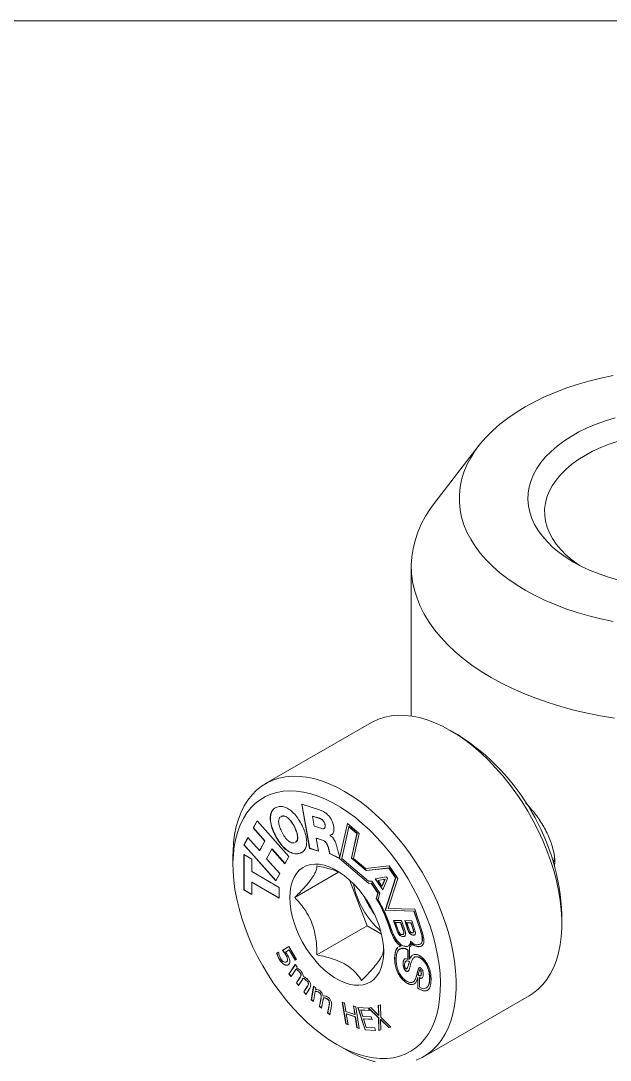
# Model space of a CAD drawing. Header units: millimetres. Extents: x 2 to 278, y 1 to 215.
# Drawn here: x 223.92 to 250.95, y 166.94 to 214.65 of the extents above; entities that cross this region are included whole.
import ezdxf

# ---------------------------------------------------------------- set-up
doc = ezdxf.new("R2010")
doc.units = ezdxf.units.MM

msp = doc.modelspace()

# ---------------------------------------------------------------- linework, layer by layer
at = {"color": 7, "linetype": 'Continuous', "lineweight": 0}
for p, q in [((1.579, 214.645), (277.989, 214.645)), ((244.93, 195.147), (242.922, 192.555)), ((241.833, 189.609), (241.833, 182.736)), ((240, 182.435), (235.151, 179.635)), ((243.979, 181.869), (243.62, 182.076)), ((236.807, 178.688), (237.614, 178.435)), ((237.167, 176.662), (236.807, 178.688)), ((237.176, 176.667), (236.818, 178.685)), ((235.882, 178.135), (235.843, 178.106)), ((235.891, 178.14), (235.868, 178.123)), ((235.891, 178.14), (235.882, 178.135)), ((237.303, 178.143), (237.294, 178.138)), ((237.294, 178.138), (237.375, 177.681)), ((237.622, 178.035), (237.294, 178.138)), ((237.631, 178.041), (237.303, 178.143)), ((234.579, 177.598), (234.761, 177.933)), ((234.588, 177.603), (234.579, 177.598)), ((235.11, 176.999), (234.579, 177.598)), ((234.588, 177.603), (234.765, 177.929)), ((235.119, 177.004), (234.588, 177.603)), ((234.761, 177.933), (236.219, 176.288)), ((237.375, 177.681), (237.721, 177.573)), ((238.902, 177.804), (238.537, 176.197)), ((238.909, 177.798), (238.546, 176.202)), ((238.638, 176.203), (238.967, 177.654)), ((239.437, 177.352), (238.902, 177.804)), ((238.976, 177.659), (238.967, 177.654)), ((238.967, 177.654), (239.337, 177.341)), ((238.976, 177.659), (239.346, 177.346)), ((234.339, 177.156), (234.158, 176.821)), ((234.343, 177.152), (234.167, 176.826)), ((234.339, 177.156), (234.871, 176.557)), ((234.871, 176.557), (235.11, 176.999)), ((234.88, 176.562), (235.119, 177.004)), ((235.119, 177.004), (235.11, 176.999)), ((237.481, 177.132), (237.472, 177.127)), ((237.472, 177.127), (237.577, 176.533)), ((237.755, 177.038), (237.472, 177.127)), ((237.764, 177.043), (237.481, 177.132)), ((238.135, 177.273), (238.111, 177.261)), ((238.12, 177.266), (238.111, 177.261)), ((238.111, 177.261), (238.112, 177.255)), ((239.337, 177.341), (239.083, 176.218)), ((239.346, 177.346), (239.092, 176.224)), ((239.183, 176.197), (239.437, 177.352)), ((239.346, 177.346), (239.337, 177.341)), ((234.167, 176.826), (234.158, 176.821)), ((234.158, 176.821), (234.484, 176.452)), ((234.167, 176.826), (234.493, 176.457)), ((234.88, 176.562), (234.871, 176.557)), ((235.437, 176.63), (235.197, 176.188)), ((235.446, 176.636), (235.437, 176.63)), ((236.038, 175.953), (235.437, 176.63)), ((236.043, 175.962), (235.446, 176.636)), ((237.176, 176.667), (237.167, 176.662)), ((237.577, 176.533), (237.167, 176.662)), ((237.576, 176.541), (237.176, 176.667)), ((238.068, 176.557), (238.059, 176.551)), ((233.651, 176.321), (233.651, 175.906)), ((234.158, 174.754), (234.158, 176.377)), ((234.158, 176.377), (234.515, 176.171)), ((234.167, 174.759), (234.167, 176.372)), ((235.616, 175.176), (234.484, 176.452)), ((235.621, 175.185), (234.493, 176.457)), ((234.515, 176.171), (234.515, 175.594)), ((235.197, 176.188), (235.798, 175.511)), ((236.219, 176.288), (236.038, 175.953)), ((236.808, 176.487), (236.733, 176.44)), ((238.092, 176.425), (238.083, 176.42)), ((238.083, 176.42), (238.533, 176.199)), ((238.092, 176.425), (238.533, 176.209)), ((238.533, 176.324), (238.533, 176.199)), ((238.546, 176.202), (238.537, 176.197)), ((238.537, 176.197), (239.879, 175.047)), ((238.546, 176.202), (239.887, 175.052)), ((239.861, 175.155), (238.638, 176.203)), ((239.092, 176.224), (239.083, 176.218)), ((239.083, 176.218), (239.765, 175.643)), ((239.092, 176.224), (239.774, 175.648)), ((239.733, 175.737), (239.183, 176.197)), ((234.515, 175.594), (235.769, 174.871)), ((238.496, 175.564), (236.484, 174.403)), ((240.817, 175.857), (239.733, 175.737)), ((239.765, 175.643), (240.804, 175.76)), ((239.774, 175.648), (239.765, 175.643)), ((239.774, 175.648), (240.813, 175.765)), ((240.813, 175.765), (240.804, 175.76)), ((240.804, 175.76), (241.106, 175.307)), ((240.813, 175.765), (241.115, 175.312)), ((241.207, 175.272), (240.817, 175.857)), ((234.524, 175.112), (234.515, 175.106)), ((234.515, 175.106), (234.515, 174.547)), ((235.769, 174.383), (234.515, 175.106)), ((235.769, 174.393), (234.524, 175.112)), ((235.798, 175.511), (235.616, 175.176)), ((238.996, 175.216), (239.815, 173.106)), ((240.015, 175.155), (239.861, 175.155)), ((240.384, 174.603), (240.015, 175.155)), ((240.181, 175.262), (240.694, 175.356)), ((240.521, 174.754), (240.181, 175.262)), ((240.525, 174.765), (240.192, 175.265)), ((240.618, 175.242), (240.309, 175.185)), ((240.318, 175.19), (240.309, 175.185)), ((240.309, 175.185), (240.485, 174.922)), ((240.627, 175.248), (240.318, 175.19)), ((240.485, 174.922), (240.618, 175.242)), ((240.494, 174.927), (240.627, 175.248)), ((240.74, 175.286), (240.521, 174.754)), ((240.627, 175.248), (240.618, 175.242)), ((241.106, 175.307), (240.637, 173.822)), ((241.115, 175.312), (240.646, 173.828)), ((240.694, 175.356), (240.74, 175.286)), ((240.777, 173.91), (241.207, 175.272)), ((241.115, 175.312), (241.106, 175.307)), ((234.167, 174.759), (234.158, 174.754)), ((234.515, 174.547), (234.158, 174.754)), ((234.515, 174.558), (234.167, 174.759)), ((235.769, 174.871), (235.769, 174.383)), ((239.879, 175.047), (239.994, 175.062)), ((239.887, 175.052), (239.879, 175.047)), ((239.887, 175.052), (240.003, 175.067)), ((240.003, 175.067), (239.994, 175.062)), ((239.994, 175.062), (240.3, 174.603)), ((240.003, 175.067), (240.309, 174.608)), ((240.309, 174.608), (240.233, 174.371)), ((240.309, 174.608), (240.3, 174.603)), ((240.494, 174.927), (240.485, 174.922)), ((240.3, 174.603), (240.224, 174.366)), ((240.233, 174.371), (240.224, 174.366)), ((240.308, 174.319), (240.384, 174.603)), ((240.646, 173.828), (240.637, 173.822)), ((240.637, 173.822), (241.948, 173.782)), ((240.646, 173.828), (241.957, 173.787)), ((241.989, 173.873), (240.777, 173.91)), ((241.957, 173.787), (241.948, 173.782)), ((241.948, 173.782), (242.233, 172.935)), ((241.957, 173.787), (242.242, 172.94)), ((242.283, 172.971), (241.989, 173.873)), ((241.013, 173.358), (241.38, 173.35)), ((241.176, 172.872), (241.013, 173.358)), ((241.185, 172.877), (241.024, 173.357)), ((241.116, 173.268), (241.107, 173.263)), ((241.107, 173.263), (241.23, 172.899)), ((241.343, 173.258), (241.107, 173.263)), ((241.352, 173.263), (241.116, 173.268)), ((241.352, 173.263), (241.343, 173.258)), ((241.466, 172.894), (241.343, 173.258)), ((241.475, 172.899), (241.352, 173.263)), ((241.38, 173.35), (241.543, 172.864)), ((241.532, 173.347), (241.85, 173.34)), ((241.679, 172.91), (241.532, 173.347)), ((241.688, 172.915), (241.543, 173.346)), ((241.638, 173.255), (241.629, 173.25)), ((241.629, 173.25), (241.732, 172.944)), ((241.813, 173.246), (241.629, 173.25)), ((241.822, 173.251), (241.638, 173.255)), ((241.822, 173.251), (241.813, 173.246)), ((241.915, 172.941), (241.813, 173.246)), ((241.924, 172.946), (241.822, 173.251)), ((241.85, 173.34), (241.997, 172.903)), ((248.738, 173.211), (248.738, 173.625)), ((239.815, 173.106), (237.504, 171.772)), ((239.815, 173.106), (240.464, 172.732)), ((240.915, 172.779), (240.805, 173.109)), ((240.924, 172.785), (240.814, 173.114)), ((240.956, 172.847), (240.862, 173.114)), ((240.924, 172.785), (240.915, 172.779)), ((242.242, 172.94), (242.233, 172.935)), ((241.851, 172.298), (241.842, 172.293)), ((235.656, 171.848), (235.738, 171.901)), ((235.665, 171.853), (235.656, 171.848)), ((235.665, 171.853), (235.738, 171.901)), ((235.738, 171.901), (235.743, 171.892)), ((235.931, 171.98), (236.21, 172.162)), ((235.94, 171.986), (235.931, 171.98)), ((235.94, 171.986), (236.21, 172.162)), ((236.072, 171.789), (236.063, 171.784)), ((236.224, 172.006), (236.067, 171.903)), ((236.21, 172.162), (236.568, 171.567)), ((236.233, 172.011), (236.224, 172.006)), ((236.51, 171.53), (236.224, 172.006)), ((236.519, 171.535), (236.233, 172.011)), ((241.321, 172.051), (241.309, 172.044)), ((241.372, 172.174), (241.363, 172.169)), ((241.563, 172.059), (241.554, 172.054)), ((241.554, 172.054), (241.678, 171.983)), ((241.563, 172.059), (241.687, 171.988)), ((241.687, 171.988), (241.678, 171.983)), ((241.678, 171.983), (241.678, 171.563)), ((241.687, 171.988), (241.687, 171.568)), ((241.751, 172.148), (241.742, 172.143)), ((241.742, 171.572), (241.742, 172.143)), ((241.773, 172.157), (241.792, 172.165)), ((241.782, 171.638), (241.875, 171.745)), ((242.002, 172.193), (241.993, 172.188)), ((235.798, 171.555), (235.789, 171.55)), ((236.009, 171.33), (236, 171.325)), ((236.115, 171.461), (236.106, 171.455)), ((236.16, 171.581), (236.151, 171.576)), ((236.222, 170.895), (236.511, 171.33)), ((236.231, 170.9), (236.514, 171.327)), ((236.568, 171.567), (236.51, 171.53)), ((236.511, 171.33), (236.603, 171.218)), ((241.537, 171.594), (241.521, 171.582)), ((241.687, 171.568), (241.678, 171.563)), ((241.751, 171.578), (241.742, 171.572)), ((241.751, 171.457), (241.742, 171.452)), ((241.782, 171.638), (241.773, 171.633)), ((236.231, 170.9), (236.222, 170.895)), ((236.314, 170.782), (236.222, 170.895)), ((236.32, 170.791), (236.231, 170.9)), ((236.529, 171.106), (236.314, 170.782)), ((236.538, 171.111), (236.529, 171.106)), ((236.603, 171.218), (236.571, 171.17)), ((236.715, 170.99), (236.706, 170.985)), ((236.78, 170.85), (236.771, 170.845)), ((241.609, 171.133), (241.621, 171.139)), ((242.237, 171.095), (242.226, 171.088)), ((236.56, 170.484), (236.723, 170.73)), ((236.569, 170.489), (236.56, 170.484)), ((236.652, 170.372), (236.56, 170.484)), ((236.569, 170.489), (236.732, 170.735)), ((236.658, 170.381), (236.569, 170.489)), ((236.836, 170.649), (236.652, 170.372)), ((236.871, 170.702), (236.862, 170.697)), ((236.897, 170.073), (237.061, 170.319)), ((236.906, 170.078), (237.07, 170.324)), ((237.052, 170.579), (237.043, 170.574)), ((237.118, 170.439), (237.109, 170.434)), ((237.238, 169.714), (237.353, 170.333)), ((237.247, 169.72), (237.36, 170.327)), ((237.353, 170.333), (237.455, 170.251)), ((242.13, 170.746), (242.127, 170.237)), ((242.139, 170.751), (242.13, 170.746)), ((242.139, 170.751), (242.136, 170.242)), ((242.214, 170.73), (242.205, 170.725)), ((242.205, 170.285), (242.205, 170.725)), ((236.906, 170.078), (236.897, 170.073)), ((236.989, 169.961), (236.897, 170.073)), ((236.995, 169.969), (236.906, 170.078)), ((237.176, 170.241), (236.989, 169.961)), ((237.427, 170.1), (237.34, 169.632)), ((237.436, 170.106), (237.427, 170.1)), ((237.455, 170.251), (237.442, 170.182)), ((237.61, 170.053), (237.601, 170.048)), ((237.7, 169.926), (237.691, 169.921)), ((242.136, 170.242), (242.127, 170.237)), ((242.389, 167.097), (247.239, 169.896)), ((237.247, 169.72), (237.238, 169.714)), ((237.34, 169.632), (237.238, 169.714)), ((237.342, 169.643), (237.247, 169.72)), ((237.616, 169.411), (237.683, 169.768)), ((237.625, 169.416), (237.616, 169.411)), ((237.718, 169.329), (237.616, 169.411)), ((237.625, 169.416), (237.692, 169.773)), ((237.72, 169.34), (237.625, 169.416)), ((237.793, 169.73), (237.718, 169.329)), ((237.81, 169.802), (237.801, 169.797)), ((237.989, 169.75), (237.98, 169.744)), ((237.995, 169.107), (238.061, 169.464)), ((238.004, 169.113), (238.07, 169.47)), ((238.078, 169.622), (238.069, 169.617)), ((238.172, 169.429), (238.097, 169.025)), ((238.667, 169.605), (238.769, 169.57)), ((238.828, 168.602), (238.667, 169.605)), ((238.837, 168.607), (238.677, 169.601)), ((238.769, 169.57), (238.832, 169.179)), ((239.241, 169.04), (239.178, 169.431)), ((239.178, 169.431), (239.28, 169.396)), ((239.25, 169.045), (239.188, 169.427)), ((239.28, 169.396), (239.442, 168.393)), ((239.384, 169.359), (239.865, 169.333)), ((239.712, 168.331), (239.384, 169.359)), ((239.721, 168.336), (239.395, 169.359)), ((239.874, 169.33), (239.973, 169.358)), ((239.973, 169.358), (240.337, 168.991)), ((240.317, 169.453), (240.417, 169.481)), ((240.337, 168.991), (240.317, 169.453)), ((240.346, 168.996), (240.326, 169.456)), ((240.417, 169.481), (240.428, 168.915)), ((238.004, 169.113), (237.995, 169.107)), ((238.097, 169.025), (237.995, 169.107)), ((238.099, 169.036), (238.004, 169.113)), ((238.832, 169.179), (239.241, 169.04)), ((238.86, 169.067), (238.851, 169.062)), ((238.851, 169.062), (238.931, 168.567)), ((239.26, 168.923), (238.851, 169.062)), ((239.269, 168.928), (238.86, 169.067)), ((239.25, 169.045), (239.241, 169.04)), ((239.269, 168.928), (239.26, 168.923)), ((239.34, 168.428), (239.26, 168.923)), ((239.349, 168.433), (239.269, 168.928)), ((239.522, 169.244), (239.513, 169.238)), ((239.513, 169.238), (239.606, 168.949)), ((239.902, 169.217), (239.513, 169.238)), ((239.9, 169.223), (239.522, 169.244)), ((239.606, 168.949), (239.994, 168.927)), ((239.865, 169.333), (239.902, 169.217)), ((240.329, 168.88), (239.874, 169.33)), ((240.338, 168.885), (239.885, 169.333)), ((239.994, 168.927), (240.031, 168.811)), ((240.338, 168.885), (240.329, 168.88)), ((240.341, 168.308), (240.329, 168.88)), ((240.346, 168.996), (240.337, 168.991)), ((240.35, 168.313), (240.338, 168.885)), ((240.428, 168.915), (240.894, 168.461)), ((238.837, 168.607), (238.828, 168.602)), ((238.931, 168.567), (238.828, 168.602)), ((238.929, 168.576), (238.837, 168.607)), ((239.349, 168.433), (239.34, 168.428)), ((239.442, 168.393), (239.34, 168.428)), ((239.441, 168.402), (239.349, 168.433)), ((239.652, 168.838), (239.643, 168.833)), ((239.643, 168.833), (239.767, 168.442)), ((240.031, 168.811), (239.643, 168.833)), ((240.029, 168.817), (239.652, 168.838)), ((239.767, 168.442), (240.156, 168.42)), ((240.156, 168.42), (240.193, 168.304)), ((240.429, 168.809), (240.42, 168.804)), ((240.42, 168.804), (240.441, 168.336)), ((240.794, 168.434), (240.42, 168.804)), ((240.803, 168.439), (240.429, 168.809)), ((240.894, 168.461), (240.794, 168.434)), ((240.803, 168.439), (240.794, 168.434)), ((240.891, 168.463), (240.803, 168.439)), ((239.721, 168.336), (239.712, 168.331)), ((240.193, 168.304), (239.712, 168.331)), ((240.191, 168.31), (239.721, 168.336)), ((240.441, 168.336), (240.341, 168.308)), ((240.35, 168.313), (240.341, 168.308)), ((240.441, 168.338), (240.35, 168.313)), ((238.41, 167.663), (238.769, 167.456))]:
    msp.add_line(p, q, dxfattribs=at)
at = {"color": 7, "linetype": 'Continuous', "lineweight": 0, "flags": 128}
for points in [[(251.093, 198.365), (250.53, 198.246), (249.98, 198.109), (249.444, 197.954), (248.925, 197.781), (248.425, 197.591), (247.944, 197.385), (247.485, 197.162), (247.049, 196.925), (246.638, 196.673), (246.253, 196.408), (245.895, 196.131), (245.566, 195.842), (245.267, 195.542), (244.998, 195.233), (244.76, 194.916), (244.555, 194.591), (244.384, 194.259), (244.245, 193.923), (244.141, 193.582), (244.072, 193.239), (244.037, 192.893), (244.037, 192.547), (244.072, 192.202), (244.141, 191.859), (244.245, 191.518), (244.384, 191.181), (244.555, 190.85), (244.76, 190.525), (244.998, 190.207), (245.267, 189.898), (245.566, 189.599), (245.895, 189.31), (246.253, 189.032), (246.638, 188.767), (247.049, 188.516)], [(251.329, 188.975), (250.88, 189.106), (250.448, 189.255), (250.036, 189.421), (249.645, 189.604), (249.277, 189.802), (248.934, 190.014), (248.618, 190.24), (248.33, 190.478), (248.072, 190.727), (247.844, 190.986), (247.649, 191.254), (247.487, 191.529), (247.359, 191.809), (247.265, 192.095), (247.207, 192.383), (247.183, 192.673), (247.195, 192.963), (247.242, 193.252), (247.325, 193.539), (247.442, 193.821), (247.593, 194.098), (247.777, 194.368), (247.994, 194.63), (248.242, 194.883), (248.521, 195.124), (248.828, 195.354), (249.162, 195.571), (249.522, 195.774), (249.906, 195.962), (250.312, 196.133), (250.737, 196.288), (251.181, 196.425)], [(251.325, 195.351), (250.913, 195.213), (250.52, 195.057), (250.149, 194.885), (249.8, 194.697), (249.477, 194.494), (249.181, 194.279), (248.914, 194.051), (248.677, 193.812), (248.471, 193.564), (248.298, 193.308), (248.159, 193.044), (248.054, 192.776), (247.984, 192.504), (247.949, 192.229), (247.95, 191.954), (247.986, 191.68), (248.058, 191.408), (248.164, 191.14), (248.305, 190.877), (248.48, 190.621), (248.687, 190.373), (248.926, 190.135), (249.194, 189.907), (249.492, 189.692), (249.561, 189.646)], [(245.494, 184.507), (245.04, 184.783), (244.612, 185.073), (244.21, 185.375), (243.838, 185.69), (243.494, 186.015), (243.18, 186.35), (242.898, 186.695), (242.647, 187.047), (242.429, 187.407), (242.245, 187.772), (242.094, 188.143), (241.977, 188.518), (241.894, 188.896), (241.846, 189.276), (241.833, 189.657), (241.855, 190.038), (241.911, 190.417), (242.003, 190.795), (242.128, 191.169), (242.288, 191.538), (242.481, 191.903), (242.707, 192.26), (242.922, 192.555)], [(247.049, 188.516), (247.485, 188.278), (247.944, 188.056), (248.425, 187.849), (248.925, 187.659), (249.444, 187.486), (249.98, 187.331), (250.53, 187.194), (251.093, 187.076)], [(251.151, 182.631), (250.517, 182.738), (249.894, 182.863), (249.284, 183.008), (248.687, 183.171), (248.107, 183.352), (247.543, 183.55), (246.999, 183.766), (246.475, 183.997), (245.973, 184.245), (245.494, 184.507)], [(247.239, 169.896), (247.423, 170.014), (247.653, 170.198), (247.863, 170.41), (248.052, 170.651), (248.22, 170.918), (248.365, 171.211), (248.488, 171.529), (248.586, 171.868), (248.66, 172.229), (248.71, 172.609), (248.735, 173.006), (248.735, 173.419), (248.71, 173.845), (248.66, 174.282), (248.586, 174.728), (248.488, 175.182), (248.365, 175.64), (248.22, 176.101), (248.052, 176.562), (247.863, 177.021), (247.653, 177.476), (247.423, 177.925), (247.175, 178.365), (246.91, 178.794), (246.628, 179.211), (246.332, 179.612), (246.023, 179.997), (245.701, 180.364), (245.37, 180.709), (245.03, 181.033), (244.684, 181.333), (244.332, 181.608), (243.976, 181.856), (243.619, 182.076), (243.262, 182.268), (242.907, 182.43), (242.555, 182.562), (242.209, 182.662), (241.869, 182.731), (241.537, 182.767), (241.216, 182.772), (240.907, 182.744), (240.611, 182.684), (240.329, 182.593), (240.064, 182.47), (240, 182.435)], [(242.06, 166.939), (242.326, 167.061), (242.574, 167.215), (242.804, 167.398), (243.014, 167.611), (243.203, 167.851), (243.371, 168.119), (243.516, 168.412), (243.638, 168.729), (243.737, 169.069), (243.811, 169.43), (243.861, 169.809), (243.886, 170.207), (243.886, 170.619), (243.861, 171.045), (243.811, 171.482), (243.737, 171.929), (243.638, 172.382), (243.516, 172.841), (243.371, 173.301), (243.203, 173.762), (243.014, 174.222), (242.804, 174.677), (242.574, 175.125), (242.326, 175.565), (242.06, 175.995), (241.779, 176.411), (241.483, 176.813), (241.173, 177.198), (240.852, 177.564), (240.521, 177.91), (240.181, 178.234), (239.834, 178.533), (239.482, 178.808), (239.127, 179.056), (238.77, 179.277), (238.413, 179.469), (238.058, 179.631), (237.706, 179.762), (237.359, 179.863), (237.019, 179.931), (236.688, 179.968), (236.367, 179.972), (236.058, 179.945), (235.761, 179.885), (235.48, 179.794), (235.214, 179.671), (234.966, 179.517), (234.736, 179.334), (234.526, 179.121), (234.337, 178.881), (234.169, 178.613), (234.024, 178.32), (233.902, 178.003), (233.803, 177.663), (233.729, 177.303), (233.679, 176.923), (233.654, 176.526), (233.651, 176.321)], [(238.411, 167.663), (238.754, 167.479), (239.096, 167.324), (239.434, 167.2), (239.767, 167.108), (240.092, 167.046), (240.409, 167.017), (240.716, 167.019), (241.01, 167.054), (241.291, 167.12), (241.557, 167.218), (241.807, 167.347), (242.038, 167.506), (242.251, 167.695), (242.444, 167.912), (242.616, 168.157), (242.766, 168.427), (242.893, 168.722), (242.997, 169.041), (243.077, 169.381), (243.132, 169.74), (243.163, 170.118), (243.17, 170.511), (243.151, 170.918), (243.108, 171.336), (243.04, 171.765), (242.948, 172.2), (242.832, 172.641), (242.694, 173.084), (242.533, 173.527), (242.35, 173.969), (242.147, 174.406), (241.925, 174.837), (241.684, 175.259), (241.426, 175.671), (241.153, 176.069), (240.865, 176.452), (240.564, 176.817), (240.252, 177.164), (239.931, 177.49), (239.601, 177.793), (239.266, 178.072), (238.925, 178.326), (238.583, 178.552), (238.239, 178.75), (237.896, 178.92), (237.556, 179.059), (237.221, 179.167), (236.891, 179.244), (236.57, 179.29), (236.258, 179.303), (235.957, 179.285), (235.669, 179.234), (235.396, 179.152), (235.138, 179.038), (234.897, 178.894), (234.674, 178.72), (234.471, 178.517), (234.289, 178.286), (234.128, 178.029), (233.989, 177.745), (233.874, 177.438), (233.782, 177.109), (233.714, 176.759), (233.671, 176.391), (233.652, 176.005), (233.658, 175.605), (233.689, 175.192), (233.745, 174.768), (233.825, 174.336), (233.929, 173.898), (234.056, 173.455), (234.206, 173.012), (234.378, 172.569), (234.57, 172.129), (234.783, 171.695), (235.015, 171.268), (235.265, 170.851), (235.531, 170.446), (235.811, 170.055), (236.106, 169.681), (236.412, 169.324), (236.729, 168.988), (237.055, 168.673), (237.388, 168.382), (237.726, 168.115), (238.067, 167.875), (238.411, 167.663)], [(236.256, 174.403), (236.268, 174.127), (236.306, 173.839), (236.368, 173.543), (236.455, 173.243), (236.564, 172.942), (236.695, 172.643), (236.846, 172.35), (237.016, 172.067), (237.201, 171.797), (237.401, 171.543), (237.613, 171.307), (237.834, 171.093), (238.062, 170.904), (238.294, 170.741), (238.528, 170.606), (238.76, 170.501), (238.987, 170.428), (239.209, 170.386), (239.42, 170.377), (239.62, 170.4), (239.806, 170.456), (239.976, 170.544), (240.127, 170.662), (240.258, 170.809), (240.367, 170.984), (240.453, 171.185), (240.516, 171.409), (240.554, 171.653), (240.566, 171.914), (240.554, 172.191), (240.516, 172.479), (240.453, 172.774), (240.367, 173.074), (240.258, 173.376), (240.127, 173.674), (239.976, 173.967), (239.806, 174.25), (239.62, 174.52), (239.42, 174.775), (239.209, 175.01), (238.987, 175.224), (238.76, 175.413), (238.528, 175.576), (238.294, 175.711), (238.062, 175.816), (237.834, 175.89), (237.613, 175.931), (237.401, 175.94), (237.201, 175.917), (237.016, 175.861), (236.846, 175.774), (236.695, 175.655), (236.564, 175.508), (236.455, 175.333), (236.368, 175.132), (236.306, 174.909), (236.268, 174.665), (236.256, 174.403)], [(238.77, 167.455), (239.127, 167.263), (239.482, 167.101), (239.834, 166.97), (240.181, 166.87)]]:
    msp.add_lwpolyline(points, dxfattribs=at)
at = {"color": 7, "linetype": 'Continuous', "lineweight": 0}
for centre, radius, start, end in [((238.442, 173.177), 10.306, 2.4944, 57.5003), ((243.03, 175.825), 3.938, 191.3477, 228.6469), ((243.492, 176.092), 4.157, 203.368, 216.6266), ((234.695, 171.05), 6.447, 18.6196, 30.9458), ((234.704, 171.055), 6.447, 18.6196, 30.9458), ((234.76, 171.039), 6.445, 18.7782, 30.5902)]:
    msp.add_arc(centre, radius, start, end, dxfattribs=at)
for points, knots in [([(235.572, 177.289), (235.524, 177.397), (235.431, 177.605), (235.361, 177.912), (235.36, 178.164), (235.418, 178.354), (235.519, 178.49), (235.619, 178.536), (235.672, 178.56)], [0, 0, 0, 0, 0.193589, 0.375168, 0.550442, 0.689966, 0.837498, 1, 1, 1, 1]), ([(235.581, 177.295), (235.533, 177.402), (235.44, 177.61), (235.37, 177.917), (235.369, 178.17), (235.428, 178.358), (235.505, 178.471), (235.574, 178.506), (235.596, 178.517)], [0, 0, 0, 0, 0.213337, 0.413439, 0.6065914, 0.7603489, 0.9229303, 1, 1, 1, 1]), ([(235.672, 178.56), (235.737, 178.575), (235.862, 178.604), (236.078, 178.548), (236.289, 178.422), (236.489, 178.232), (236.672, 177.991), (236.828, 177.717), (236.95, 177.43), (237.024, 177.152), (237.042, 176.899), (237, 176.685), (236.895, 176.517), (236.783, 176.464), (236.724, 176.435)], [0, 0, 0, 0, 0.091587, 0.174118, 0.252629, 0.33132, 0.413165, 0.500003, 0.586837, 0.66868, 0.747371, 0.825882, 0.908413, 1, 1, 1, 1]), ([(237.614, 178.435), (237.666, 178.416), (237.768, 178.378), (237.922, 178.279), (238.054, 178.154), (238.157, 178.01), (238.232, 177.854), (238.256, 177.748), (238.269, 177.691)], [0, 0, 0, 0, 0.194017, 0.380667, 0.558095, 0.695175, 0.838545, 1, 1, 1, 1]), ([(247.077, 178.754), (247.214, 178.602), (247.506, 178.279), (247.877, 177.733), (248.178, 177.146), (248.363, 176.559), (248.434, 176.114), (248.401, 175.89), (248.394, 175.84)], [0, 0, 0, 0, 0.174381, 0.368682, 0.562269, 0.755457, 0.944482, 1, 1, 1, 1]), ([(235.823, 178.092), (235.812, 178.085), (235.772, 178.061), (235.745, 177.964), (235.748, 177.81), (235.797, 177.624), (235.856, 177.494), (235.887, 177.428)], [0, 0, 0, 0, 0.080465, 0.2843, 0.486258, 0.736907, 1, 1, 1, 1]), ([(236.476, 177.63), (236.432, 177.713), (236.346, 177.872), (236.197, 178.041), (236.071, 178.124), (235.97, 178.154), (235.913, 178.141), (235.882, 178.135)], [0, 0, 0, 0, 0.289137, 0.55879, 0.69586, 0.838853, 1, 1, 1, 1]), ([(236.485, 177.635), (236.441, 177.718), (236.355, 177.877), (236.206, 178.046), (236.08, 178.129), (235.979, 178.159), (235.922, 178.147), (235.891, 178.14)], [0, 0, 0, 0, 0.289137, 0.55879, 0.69586, 0.838853, 1, 1, 1, 1]), ([(237.869, 177.752), (237.863, 177.778), (237.851, 177.827), (237.812, 177.899), (237.759, 177.96), (237.693, 178.008), (237.647, 178.026), (237.622, 178.035)], [0, 0, 0, 0, 0.197029, 0.371432, 0.543408, 0.760308, 1, 1, 1, 1]), ([(237.878, 177.757), (237.872, 177.783), (237.86, 177.832), (237.821, 177.904), (237.768, 177.965), (237.702, 178.014), (237.655, 178.031), (237.631, 178.041)], [0, 0, 0, 0, 0.197029, 0.371432, 0.543408, 0.760308, 1, 1, 1, 1]), ([(236.504, 176.94), (236.529, 176.954), (236.583, 176.983), (236.619, 177.093), (236.614, 177.248), (236.566, 177.433), (236.507, 177.563), (236.476, 177.63)], [0, 0, 0, 0, 0.1570474, 0.3439123, 0.5290552, 0.7588311, 1, 1, 1, 1]), ([(236.513, 176.945), (236.538, 176.959), (236.592, 176.988), (236.628, 177.098), (236.623, 177.253), (236.575, 177.438), (236.516, 177.569), (236.485, 177.635)], [0, 0, 0, 0, 0.1570474, 0.3439123, 0.5290552, 0.7588311, 1, 1, 1, 1]), ([(237.721, 177.573), (237.742, 177.568), (237.781, 177.558), (237.83, 177.567), (237.865, 177.601), (237.88, 177.665), (237.873, 177.721), (237.869, 177.752)], [0, 0, 0, 0, 0.211129, 0.392706, 0.559913, 0.763436, 1, 1, 1, 1]), ([(237.831, 177.575), (237.833, 177.576), (237.85, 177.579), (237.873, 177.608), (237.89, 177.669), (237.882, 177.726), (237.878, 177.757)], [0, 0, 0, 0, 0.043697, 0.306997, 0.627484, 1, 1, 1, 1]), ([(238.269, 177.691), (238.276, 177.632), (238.29, 177.515), (238.26, 177.383), (238.212, 177.305), (238.17, 177.288), (238.157, 177.283)], [0, 0, 0, 0, 0.322482, 0.635625, 0.881757, 1, 1, 1, 1]), ([(236.724, 176.435), (236.65, 176.42), (236.51, 176.39), (236.266, 176.471), (236.047, 176.626), (235.861, 176.824), (235.702, 177.043), (235.616, 177.206), (235.572, 177.289)], [0, 0, 0, 0, 0.203559, 0.385934, 0.560998, 0.700812, 0.846393, 1, 1, 1, 1]), ([(236.733, 176.44), (236.659, 176.425), (236.519, 176.396), (236.275, 176.477), (236.056, 176.631), (235.87, 176.829), (235.711, 177.048), (235.625, 177.211), (235.581, 177.295)], [0, 0, 0, 0, 0.203559, 0.385934, 0.560998, 0.700812, 0.846393, 1, 1, 1, 1]), ([(235.887, 177.428), (235.931, 177.345), (236.017, 177.186), (236.166, 177.017), (236.292, 176.934), (236.393, 176.904), (236.45, 176.916), (236.481, 176.923)], [0, 0, 0, 0, 0.2891229, 0.5587925, 0.6958716, 0.8388644, 1, 1, 1, 1]), ([(238.059, 176.551), (238.047, 176.603), (238.024, 176.702), (237.978, 176.826), (237.925, 176.914), (237.877, 176.97), (237.818, 177.014), (237.777, 177.03), (237.755, 177.038)], [0, 0, 0, 0, 0.263917, 0.506462, 0.619, 0.731592, 0.854415, 1, 1, 1, 1]), ([(238.068, 176.557), (238.056, 176.608), (238.033, 176.707), (237.987, 176.831), (237.934, 176.919), (237.886, 176.975), (237.827, 177.02), (237.786, 177.035), (237.764, 177.043)], [0, 0, 0, 0, 0.263917, 0.506462, 0.619, 0.731592, 0.854415, 1, 1, 1, 1]), ([(238.112, 177.255), (238.157, 177.22), (238.248, 177.149), (238.336, 176.984), (238.393, 176.835), (238.417, 176.743), (238.428, 176.698)], [0, 0, 0, 0, 0.279766, 0.555086, 0.78017, 1, 1, 1, 1]), ([(238.083, 176.42), (238.078, 176.448), (238.07, 176.492), (238.062, 176.536), (238.059, 176.551)], [0, 0, 0, 0, 0.650292, 1, 1, 1, 1]), ([(238.092, 176.425), (238.087, 176.454), (238.079, 176.497), (238.071, 176.541), (238.068, 176.557)], [0, 0, 0, 0, 0.650292, 1, 1, 1, 1]), ([(238.428, 176.698), (238.435, 176.672), (238.45, 176.609), (238.48, 176.485), (238.512, 176.386), (238.533, 176.324)], [0, 0, 0, 0, 0.210176, 0.507385, 1, 1, 1, 1]), ([(248.345, 176.015), (248.357, 176.045), (248.381, 176.109), (248.385, 176.183), (248.386, 176.222)], [0, 0, 0, 0, 0.4656851, 1, 1, 1, 1]), ([(236.484, 174.403), (236.618, 174.539), (236.822, 174.747), (237.052, 175.008), (237.223, 175.219), (237.368, 175.431), (237.457, 175.611), (237.498, 175.751), (237.502, 175.82), (237.504, 175.855)], [0, 0, 0, 0, 0.216044, 0.327992, 0.439864, 0.59342, 0.752109, 0.875487, 1, 1, 1, 1]), ([(237.504, 175.855), (237.635, 175.828), (237.926, 175.766), (238.304, 175.66), (238.517, 175.557), (238.599, 175.518)], [0, 0, 0, 0, 0.33383, 0.745944, 1, 1, 1, 1]), ([(237.504, 171.772), (237.499, 171.99), (237.49, 172.319), (237.417, 172.756), (237.322, 173.12), (237.164, 173.507), (236.948, 173.863), (236.717, 174.16), (236.562, 174.322), (236.484, 174.403)], [0, 0, 0, 0, 0.216044, 0.327992, 0.439864, 0.59342, 0.752109, 0.875487, 1, 1, 1, 1]), ([(240.915, 172.779), (240.947, 172.703), (241.009, 172.557), (241.129, 172.374), (241.249, 172.238), (241.326, 172.191), (241.363, 172.169)], [0, 0, 0, 0, 0.310425, 0.600069, 0.808012, 1, 1, 1, 1]), ([(240.924, 172.785), (240.956, 172.709), (241.018, 172.562), (241.138, 172.379), (241.258, 172.243), (241.335, 172.197), (241.372, 172.174)], [0, 0, 0, 0, 0.310425, 0.600069, 0.808012, 1, 1, 1, 1]), ([(241.569, 172.163), (241.523, 172.172), (241.436, 172.187), (241.299, 172.284), (241.172, 172.429), (241.053, 172.622), (240.99, 172.77), (240.956, 172.847)], [0, 0, 0, 0, 0.192428, 0.364898, 0.537621, 0.757448, 1, 1, 1, 1]), ([(241.445, 172.612), (241.421, 172.615), (241.378, 172.62), (241.311, 172.662), (241.254, 172.722), (241.207, 172.794), (241.186, 172.847), (241.176, 172.872)], [0, 0, 0, 0, 0.237889, 0.435826, 0.615004, 0.814865, 1, 1, 1, 1]), ([(241.454, 172.617), (241.43, 172.62), (241.387, 172.625), (241.32, 172.667), (241.263, 172.727), (241.216, 172.799), (241.195, 172.852), (241.185, 172.877)], [0, 0, 0, 0, 0.237889, 0.435826, 0.615004, 0.814865, 1, 1, 1, 1]), ([(241.23, 172.899), (241.239, 172.874), (241.259, 172.824), (241.3, 172.765), (241.34, 172.728), (241.376, 172.708), (241.399, 172.705), (241.411, 172.704)], [0, 0, 0, 0, 0.2554031, 0.5239992, 0.6685054, 0.8229474, 1, 1, 1, 1]), ([(241.411, 172.704), (241.426, 172.705), (241.452, 172.707), (241.479, 172.733), (241.489, 172.776), (241.484, 172.831), (241.472, 172.872), (241.466, 172.894)], [0, 0, 0, 0, 0.219171, 0.402032, 0.573212, 0.780589, 1, 1, 1, 1]), ([(241.543, 172.864), (241.554, 172.828), (241.574, 172.757), (241.565, 172.678), (241.535, 172.635), (241.496, 172.614), (241.463, 172.613), (241.445, 172.612)], [0, 0, 0, 0, 0.258004, 0.507896, 0.648867, 0.809076, 1, 1, 1, 1]), ([(241.453, 172.716), (241.456, 172.716), (241.47, 172.718), (241.487, 172.739), (241.498, 172.78), (241.493, 172.836), (241.481, 172.877), (241.475, 172.899)], [0, 0, 0, 0, 0.052007, 0.274016, 0.481843, 0.733617, 1, 1, 1, 1]), ([(241.915, 172.675), (241.894, 172.678), (241.856, 172.683), (241.798, 172.72), (241.748, 172.774), (241.706, 172.839), (241.688, 172.887), (241.679, 172.91)], [0, 0, 0, 0, 0.233634, 0.429534, 0.609083, 0.811503, 1, 1, 1, 1]), ([(241.924, 172.681), (241.903, 172.683), (241.865, 172.688), (241.807, 172.725), (241.757, 172.78), (241.715, 172.845), (241.697, 172.892), (241.688, 172.915)], [0, 0, 0, 0, 0.233634, 0.429534, 0.609083, 0.811503, 1, 1, 1, 1]), ([(241.732, 172.944), (241.74, 172.924), (241.756, 172.883), (241.789, 172.833), (241.821, 172.802), (241.849, 172.785), (241.867, 172.783), (241.877, 172.782)], [0, 0, 0, 0, 0.263178, 0.536223, 0.679634, 0.829867, 1, 1, 1, 1]), ([(241.877, 172.782), (241.888, 172.782), (241.909, 172.784), (241.929, 172.807), (241.936, 172.842), (241.931, 172.888), (241.921, 172.923), (241.915, 172.941)], [0, 0, 0, 0, 0.210866, 0.389596, 0.561335, 0.77364, 1, 1, 1, 1]), ([(241.907, 172.791), (241.911, 172.792), (241.924, 172.794), (241.937, 172.812), (241.945, 172.847), (241.94, 172.893), (241.93, 172.928), (241.924, 172.946)], [0, 0, 0, 0, 0.078821, 0.287458, 0.487934, 0.735763, 1, 1, 1, 1]), ([(241.997, 172.903), (242.007, 172.87), (242.025, 172.807), (242.019, 172.735), (241.993, 172.697), (241.959, 172.678), (241.93, 172.676), (241.915, 172.675)], [0, 0, 0, 0, 0.262638, 0.514536, 0.654613, 0.812515, 1, 1, 1, 1]), ([(241.994, 172.701), (241.986, 172.695), (241.966, 172.682), (241.94, 172.681), (241.924, 172.681)], [0, 0, 0, 0, 0.394237, 1, 1, 1, 1]), ([(242.233, 172.935), (242.26, 172.854), (242.314, 172.696), (242.344, 172.505), (242.33, 172.379), (242.296, 172.306), (242.236, 172.258), (242.18, 172.252), (242.15, 172.249)], [0, 0, 0, 0, 0.259613, 0.504294, 0.619495, 0.734392, 0.857507, 1, 1, 1, 1]), ([(242.242, 172.94), (242.269, 172.859), (242.323, 172.701), (242.353, 172.509), (242.339, 172.385), (242.307, 172.311), (242.268, 172.287), (242.249, 172.274)], [0, 0, 0, 0, 0.305628, 0.593676, 0.729296, 0.864558, 1, 1, 1, 1]), ([(242.292, 172.167), (242.31, 172.182), (242.346, 172.214), (242.394, 172.281), (242.414, 172.39), (242.401, 172.539), (242.359, 172.735), (242.311, 172.885), (242.283, 172.971)], [0, 0, 0, 0, 0.112989, 0.234904, 0.380536, 0.531043, 0.731914, 1, 1, 1, 1]), ([(241.535, 172.64), (241.526, 172.634), (241.503, 172.618), (241.472, 172.618), (241.454, 172.617)], [0, 0, 0, 0, 0.396565, 1, 1, 1, 1]), ([(241.802, 172.398), (241.797, 172.355), (241.788, 172.27), (241.742, 172.201), (241.703, 172.186), (241.693, 172.182)], [0, 0, 0, 0, 0.4397511, 0.8601042, 1, 1, 1, 1]), ([(241.811, 172.403), (241.806, 172.36), (241.797, 172.276), (241.751, 172.206), (241.712, 172.191), (241.702, 172.187)], [0, 0, 0, 0, 0.4397511, 0.8601042, 1, 1, 1, 1]), ([(241.764, 172.152), (241.774, 172.155), (241.799, 172.164), (241.827, 172.213), (241.836, 172.264), (241.842, 172.293)], [0, 0, 0, 0, 0.189392, 0.534541, 1, 1, 1, 1]), ([(242.15, 172.249), (242.121, 172.242), (242.065, 172.229), (241.94, 172.272), (241.855, 172.35), (241.802, 172.398)], [0, 0, 0, 0, 0.284663, 0.559152, 1, 1, 1, 1]), ([(241.842, 172.293), (241.868, 172.268), (241.918, 172.222), (241.969, 172.199), (241.993, 172.188)], [0, 0, 0, 0, 0.5316918, 1, 1, 1, 1]), ([(241.851, 172.298), (241.877, 172.273), (241.927, 172.228), (241.978, 172.204), (242.002, 172.193)], [0, 0, 0, 0, 0.5316918, 1, 1, 1, 1]), ([(235.789, 171.55), (235.759, 171.605), (235.705, 171.702), (235.671, 171.804), (235.656, 171.848)], [0, 0, 0, 0, 0.559876, 1, 1, 1, 1]), ([(235.798, 171.555), (235.768, 171.61), (235.714, 171.707), (235.68, 171.809), (235.665, 171.853)], [0, 0, 0, 0, 0.559876, 1, 1, 1, 1]), ([(235.743, 171.892), (235.753, 171.836), (235.77, 171.737), (235.821, 171.637), (235.843, 171.593)], [0, 0, 0, 0, 0.560316, 1, 1, 1, 1]), ([(236.063, 171.784), (236.039, 171.822), (235.997, 171.889), (235.951, 171.952), (235.931, 171.98)], [0, 0, 0, 0, 0.559911, 1, 1, 1, 1]), ([(236.072, 171.789), (236.048, 171.827), (236.006, 171.894), (235.96, 171.958), (235.94, 171.986)], [0, 0, 0, 0, 0.559911, 1, 1, 1, 1]), ([(236.151, 171.576), (236.14, 171.615), (236.12, 171.687), (236.08, 171.754), (236.063, 171.784)], [0, 0, 0, 0, 0.557742, 1, 1, 1, 1]), ([(236.067, 171.903), (236.08, 171.883), (236.104, 171.848), (236.127, 171.811), (236.137, 171.795)], [0, 0, 0, 0, 0.559987, 1, 1, 1, 1]), ([(236.16, 171.581), (236.149, 171.621), (236.129, 171.692), (236.089, 171.76), (236.072, 171.789)], [0, 0, 0, 0, 0.557742, 1, 1, 1, 1]), ([(236.137, 171.795), (236.167, 171.744), (236.22, 171.654), (236.244, 171.56), (236.255, 171.519)], [0, 0, 0, 0, 0.560749, 1, 1, 1, 1]), ([(239.546, 170.594), (239.482, 170.694), (239.362, 170.884), (239.101, 171.144), (238.774, 171.37), (238.363, 171.552), (237.93, 171.684), (237.635, 171.745), (237.504, 171.772)], [0, 0, 0, 0, 0.183241, 0.349258, 0.514954, 0.688084, 0.861633, 1, 1, 1, 1]), ([(240.566, 172.046), (240.561, 171.984), (240.552, 171.889), (240.479, 171.719), (240.384, 171.551), (240.226, 171.332), (240.01, 171.079), (239.779, 170.83), (239.623, 170.673), (239.546, 170.594)], [0, 0, 0, 0, 0.216044, 0.327992, 0.439864, 0.59342, 0.752109, 0.875487, 1, 1, 1, 1]), ([(241.211, 172.118), (241.209, 172.116), (241.175, 172.096), (241.128, 172.005), (241.073, 171.833), (241.069, 171.673), (241.067, 171.584)], [0, 0, 0, 0, 0.021173, 0.254108, 0.587104, 1, 1, 1, 1]), ([(241.212, 172.118), (241.189, 172.088), (241.132, 172.016), (241.084, 171.836), (241.079, 171.677), (241.076, 171.589)], [0, 0, 0, 0, 0.237973, 0.578173, 1, 1, 1, 1]), ([(241.135, 171.579), (241.141, 171.669), (241.151, 171.842), (241.244, 172.013), (241.384, 172.091), (241.497, 172.066), (241.554, 172.054)], [0, 0, 0, 0, 0.296066, 0.570524, 0.779216, 1, 1, 1, 1]), ([(241.363, 172.169), (241.333, 172.171), (241.293, 172.173), (241.265, 172.152), (241.257, 172.147)], [0, 0, 0, 0, 0.747291, 1, 1, 1, 1]), ([(241.324, 172.041), (241.348, 172.056), (241.412, 172.098), (241.504, 172.074), (241.563, 172.059)], [0, 0, 0, 0, 0.357225, 1, 1, 1, 1]), ([(241.661, 172.168), (241.659, 172.166), (241.633, 172.154), (241.599, 172.159), (241.569, 172.163)], [0, 0, 0, 0, 0.101115, 1, 1, 1, 1]), ([(241.773, 171.633), (241.799, 171.676), (241.827, 171.722), (241.87, 171.742), (241.872, 171.743)], [0, 0, 0, 0, 0.956067, 1, 1, 1, 1]), ([(241.894, 171.753), (241.919, 171.768), (241.976, 171.802), (242.101, 171.794), (242.263, 171.714), (242.373, 171.608), (242.431, 171.551)], [0, 0, 0, 0, 0.1841285, 0.4114787, 0.68504, 1, 1, 1, 1]), ([(241.993, 172.188), (242.055, 172.168), (242.164, 172.132), (242.253, 172.156), (242.292, 172.167)], [0, 0, 0, 0, 0.564213, 1, 1, 1, 1]), ([(242.002, 172.193), (242.064, 172.173), (242.173, 172.137), (242.262, 172.161), (242.301, 172.172)], [0, 0, 0, 0, 0.564213, 1, 1, 1, 1]), ([(236, 171.325), (235.955, 171.357), (235.876, 171.414), (235.816, 171.508), (235.789, 171.55)], [0, 0, 0, 0, 0.558329, 1, 1, 1, 1]), ([(236.009, 171.33), (235.964, 171.362), (235.885, 171.419), (235.825, 171.514), (235.798, 171.555)], [0, 0, 0, 0, 0.558329, 1, 1, 1, 1]), ([(235.843, 171.593), (235.865, 171.559), (235.905, 171.499), (235.955, 171.466), (235.978, 171.451)], [0, 0, 0, 0, 0.560453, 1, 1, 1, 1]), ([(235.978, 171.451), (236.005, 171.442), (236.055, 171.426), (236.091, 171.447), (236.106, 171.455)], [0, 0, 0, 0, 0.557944, 1, 1, 1, 1]), ([(236.188, 171.32), (236.158, 171.306), (236.103, 171.283), (236.031, 171.312), (236, 171.325)], [0, 0, 0, 0, 0.559668, 1, 1, 1, 1]), ([(236.197, 171.325), (236.167, 171.312), (236.112, 171.288), (236.04, 171.317), (236.009, 171.33)], [0, 0, 0, 0, 0.559668, 1, 1, 1, 1]), ([(236.106, 171.455), (236.123, 171.47), (236.154, 171.495), (236.152, 171.551), (236.151, 171.576)], [0, 0, 0, 0, 0.560445, 1, 1, 1, 1]), ([(236.115, 171.461), (236.132, 171.475), (236.163, 171.5), (236.161, 171.556), (236.16, 171.581)], [0, 0, 0, 0, 0.560445, 1, 1, 1, 1]), ([(236.255, 171.519), (236.257, 171.493), (236.263, 171.441), (236.244, 171.366), (236.21, 171.337), (236.188, 171.32)], [0, 0, 0, 0, 0.280185, 0.560288, 1, 1, 1, 1]), ([(241.067, 171.584), (241.071, 171.502), (241.079, 171.344), (241.148, 171.095), (241.257, 170.855), (241.416, 170.629), (241.547, 170.535), (241.613, 170.488)], [0, 0, 0, 0, 0.214813, 0.411464, 0.593541, 0.796183, 1, 1, 1, 1]), ([(241.076, 171.589), (241.08, 171.507), (241.088, 171.349), (241.157, 171.1), (241.266, 170.86), (241.425, 170.634), (241.556, 170.54), (241.622, 170.493)], [0, 0, 0, 0, 0.214813, 0.411464, 0.593541, 0.796183, 1, 1, 1, 1]), ([(241.645, 170.554), (241.583, 170.596), (241.466, 170.674), (241.317, 170.866), (241.211, 171.089), (241.147, 171.335), (241.139, 171.496), (241.135, 171.579)], [0, 0, 0, 0, 0.202997, 0.380347, 0.554846, 0.771411, 1, 1, 1, 1]), ([(241.493, 171.561), (241.492, 171.56), (241.472, 171.545), (241.457, 171.479), (241.453, 171.411), (241.452, 171.375)], [0, 0, 0, 0, 0.0347957, 0.479955, 1, 1, 1, 1]), ([(241.452, 171.375), (241.453, 171.341), (241.456, 171.276), (241.48, 171.175), (241.52, 171.094), (241.563, 171.044), (241.588, 171.028), (241.6, 171.019)], [0, 0, 0, 0, 0.277056, 0.534545, 0.763848, 0.877102, 1, 1, 1, 1]), ([(241.498, 171.563), (241.487, 171.54), (241.462, 171.488), (241.461, 171.418), (241.461, 171.38)], [0, 0, 0, 0, 0.461207, 1, 1, 1, 1]), ([(241.461, 171.38), (241.462, 171.346), (241.465, 171.281), (241.489, 171.18), (241.529, 171.099), (241.572, 171.049), (241.597, 171.033), (241.609, 171.025)], [0, 0, 0, 0, 0.277056, 0.534545, 0.763848, 0.877102, 1, 1, 1, 1]), ([(241.678, 171.563), (241.649, 171.575), (241.598, 171.599), (241.539, 171.601), (241.518, 171.582), (241.512, 171.577)], [0, 0, 0, 0, 0.4588219, 0.838398, 1, 1, 1, 1]), ([(241.592, 171.135), (241.584, 171.142), (241.568, 171.157), (241.548, 171.183), (241.532, 171.212), (241.521, 171.248), (241.518, 171.293), (241.523, 171.347), (241.533, 171.383), (241.538, 171.403)], [0, 0, 0, 0, 0.105866, 0.200197, 0.290612, 0.387171, 0.541966, 0.742417, 1, 1, 1, 1]), ([(241.538, 171.403), (241.543, 171.421), (241.553, 171.451), (241.576, 171.484), (241.603, 171.499), (241.657, 171.501), (241.705, 171.473), (241.742, 171.452)], [0, 0, 0, 0, 0.198373, 0.356661, 0.48918, 0.610042, 1, 1, 1, 1]), ([(241.591, 171.49), (241.599, 171.495), (241.614, 171.505), (241.666, 171.506), (241.715, 171.478), (241.751, 171.457)], [0, 0, 0, 0, 0.184265, 0.37727, 1, 1, 1, 1]), ([(241.742, 171.452), (241.73, 171.408), (241.705, 171.327), (241.667, 171.223), (241.636, 171.158), (241.613, 171.133), (241.602, 171.13), (241.597, 171.131), (241.593, 171.134), (241.592, 171.135)], [0, 0, 0, 0, 0.353436, 0.664627, 0.889231, 0.957693, 0.973946, 0.987624, 1, 1, 1, 1]), ([(241.6, 171.019), (241.615, 171.013), (241.645, 171), (241.698, 171.02), (241.739, 171.101), (241.774, 171.232), (241.799, 171.329), (241.812, 171.381)], [0, 0, 0, 0, 0.089588, 0.178597, 0.397041, 0.678969, 1, 1, 1, 1]), ([(241.751, 171.457), (241.739, 171.413), (241.714, 171.332), (241.675, 171.23), (241.648, 171.161), (241.624, 171.143), (241.619, 171.139)], [0, 0, 0, 0, 0.373886, 0.703083, 0.940683, 1, 1, 1, 1]), ([(241.773, 171.633), (241.767, 171.622), (241.757, 171.602), (241.747, 171.581), (241.742, 171.572)], [0, 0, 0, 0, 0.5569399, 1, 1, 1, 1]), ([(241.782, 171.638), (241.776, 171.627), (241.766, 171.607), (241.756, 171.587), (241.751, 171.578)], [0, 0, 0, 0, 0.5569399, 1, 1, 1, 1]), ([(241.812, 171.381), (241.83, 171.438), (241.865, 171.55), (241.943, 171.656), (242.037, 171.692), (242.128, 171.685), (242.196, 171.651), (242.232, 171.633)], [0, 0, 0, 0, 0.2812622, 0.5508646, 0.6893122, 0.8347423, 1, 1, 1, 1]), ([(241.975, 171.664), (241.976, 171.664), (241.993, 171.685), (242.048, 171.694), (242.136, 171.691), (242.204, 171.656), (242.241, 171.638)], [0, 0, 0, 0, 0.011093, 0.315927, 0.636135, 1, 1, 1, 1]), ([(242.232, 171.633), (242.269, 171.608), (242.34, 171.562), (242.436, 171.456), (242.514, 171.338), (242.596, 171.166), (242.66, 170.94), (242.669, 170.774), (242.674, 170.69)], [0, 0, 0, 0, 0.134456, 0.25686, 0.375553, 0.495814, 0.745965, 1, 1, 1, 1]), ([(242.241, 171.638), (242.278, 171.613), (242.349, 171.567), (242.445, 171.462), (242.523, 171.343), (242.605, 171.171), (242.669, 170.945), (242.678, 170.779), (242.683, 170.696)], [0, 0, 0, 0, 0.134456, 0.25686, 0.375553, 0.495814, 0.745965, 1, 1, 1, 1]), ([(242.739, 170.66), (242.736, 170.733), (242.73, 170.869), (242.683, 171.074), (242.615, 171.257), (242.531, 171.418), (242.462, 171.51), (242.431, 171.551)], [0, 0, 0, 0, 0.257782, 0.474647, 0.660353, 0.846829, 1, 1, 1, 1]), ([(236.706, 170.985), (236.674, 171.016), (236.615, 171.07), (236.555, 171.095), (236.529, 171.106)], [0, 0, 0, 0, 0.557548, 1, 1, 1, 1]), ([(236.715, 170.99), (236.682, 171.021), (236.624, 171.075), (236.564, 171.1), (236.538, 171.111)], [0, 0, 0, 0, 0.557548, 1, 1, 1, 1]), ([(236.571, 171.17), (236.611, 171.152), (236.683, 171.121), (236.749, 171.051), (236.778, 171.02)], [0, 0, 0, 0, 0.560638, 1, 1, 1, 1]), ([(236.771, 170.845), (236.77, 170.858), (236.769, 170.885), (236.745, 170.936), (236.721, 170.966), (236.706, 170.985)], [0, 0, 0, 0, 0.279682, 0.559236, 1, 1, 1, 1]), ([(236.78, 170.85), (236.779, 170.863), (236.778, 170.89), (236.754, 170.941), (236.73, 170.972), (236.715, 170.99)], [0, 0, 0, 0, 0.279682, 0.559236, 1, 1, 1, 1]), ([(236.723, 170.73), (236.736, 170.748), (236.758, 170.78), (236.767, 170.825), (236.771, 170.845)], [0, 0, 0, 0, 0.5613034, 1, 1, 1, 1]), ([(236.732, 170.735), (236.745, 170.753), (236.767, 170.786), (236.776, 170.831), (236.78, 170.85)], [0, 0, 0, 0, 0.5613034, 1, 1, 1, 1]), ([(236.778, 171.02), (236.794, 171), (236.826, 170.958), (236.871, 170.872), (236.876, 170.812), (236.88, 170.776)], [0, 0, 0, 0, 0.28152, 0.56253, 1, 1, 1, 1]), ([(241.609, 171.025), (241.624, 171.018), (241.653, 171.006), (241.683, 171.011), (241.691, 171.024), (241.692, 171.026)], [0, 0, 0, 0, 0.463862, 0.924724, 1, 1, 1, 1]), ([(242.065, 170.801), (242.047, 170.744), (242.012, 170.632), (241.924, 170.518), (241.794, 170.484), (241.697, 170.53), (241.645, 170.554)], [0, 0, 0, 0, 0.283784, 0.553722, 0.762442, 1, 1, 1, 1]), ([(242.074, 170.806), (242.055, 170.751), (242.018, 170.643), (241.96, 170.538), (241.907, 170.528), (241.902, 170.527)], [0, 0, 0, 0, 0.489335, 0.954793, 1, 1, 1, 1]), ([(242.256, 171.179), (242.243, 171.185), (242.216, 171.196), (242.17, 171.17), (242.134, 171.085), (242.102, 170.952), (242.078, 170.853), (242.065, 170.801)], [0, 0, 0, 0, 0.08026, 0.164102, 0.382402, 0.670408, 1, 1, 1, 1]), ([(242.216, 171.191), (242.209, 171.188), (242.174, 171.176), (242.145, 171.088), (242.111, 170.958), (242.087, 170.859), (242.074, 170.806)], [0, 0, 0, 0, 0.059755, 0.305305, 0.629264, 1, 1, 1, 1]), ([(242.15, 170.848), (242.16, 170.891), (242.177, 170.96), (242.197, 171.038), (242.213, 171.075), (242.224, 171.089), (242.238, 171.093), (242.248, 171.089), (242.253, 171.086)], [0, 0, 0, 0, 0.449122, 0.734077, 0.826997, 0.895061, 0.948104, 1, 1, 1, 1]), ([(242.211, 170.818), (242.2, 170.822), (242.18, 170.831), (242.16, 170.843), (242.15, 170.848)], [0, 0, 0, 0, 0.517445, 1, 1, 1, 1]), ([(242.205, 170.725), (242.221, 170.716), (242.249, 170.7), (242.289, 170.694), (242.32, 170.704), (242.352, 170.735), (242.376, 170.799), (242.379, 170.862), (242.38, 170.895)], [0, 0, 0, 0, 0.13742, 0.258595, 0.373661, 0.490016, 0.737396, 1, 1, 1, 1]), ([(242.284, 170.918), (242.283, 170.901), (242.282, 170.873), (242.275, 170.838), (242.263, 170.815), (242.24, 170.808), (242.221, 170.814), (242.211, 170.818)], [0, 0, 0, 0, 0.269685, 0.474987, 0.635133, 0.804361, 1, 1, 1, 1]), ([(242.236, 171.094), (242.24, 171.095), (242.247, 171.099), (242.257, 171.094), (242.262, 171.091)], [0, 0, 0, 0, 0.47578, 1, 1, 1, 1]), ([(242.253, 171.086), (242.254, 171.086), (242.255, 171.084), (242.258, 171.081), (242.262, 171.074), (242.27, 171.051), (242.28, 170.996), (242.282, 170.95), (242.284, 170.918)], [0, 0, 0, 0, 0.01741, 0.036526, 0.058712, 0.147402, 0.41052, 1, 1, 1, 1]), ([(242.38, 170.895), (242.377, 170.946), (242.372, 171.022), (242.326, 171.116), (242.288, 171.158), (242.267, 171.172), (242.256, 171.179)], [0, 0, 0, 0, 0.508339, 0.744846, 0.865693, 1, 1, 1, 1]), ([(242.293, 170.923), (242.292, 170.907), (242.291, 170.878), (242.284, 170.844), (242.274, 170.822), (242.261, 170.819), (242.256, 170.818)], [0, 0, 0, 0, 0.356595, 0.628059, 0.839814, 1, 1, 1, 1]), ([(242.262, 171.091), (242.263, 171.091), (242.264, 171.09), (242.267, 171.087), (242.271, 171.079), (242.279, 171.056), (242.289, 171.002), (242.291, 170.955), (242.293, 170.923)], [0, 0, 0, 0, 0.01741, 0.036526, 0.058712, 0.147402, 0.41052, 1, 1, 1, 1]), ([(236.862, 170.697), (236.857, 170.688), (236.85, 170.671), (236.84, 170.656), (236.836, 170.649)], [0, 0, 0, 0, 0.5600088, 1, 1, 1, 1]), ([(237.043, 170.574), (237.01, 170.605), (236.951, 170.661), (236.889, 170.686), (236.862, 170.697)], [0, 0, 0, 0, 0.557489, 1, 1, 1, 1]), ([(237.052, 170.579), (237.019, 170.611), (236.959, 170.666), (236.898, 170.691), (236.871, 170.702)], [0, 0, 0, 0, 0.557489, 1, 1, 1, 1]), ([(236.88, 170.776), (236.926, 170.757), (237.007, 170.724), (237.083, 170.644), (237.116, 170.609)], [0, 0, 0, 0, 0.560729, 1, 1, 1, 1]), ([(237.109, 170.434), (237.108, 170.447), (237.106, 170.473), (237.082, 170.525), (237.058, 170.556), (237.043, 170.574)], [0, 0, 0, 0, 0.279659, 0.559225, 1, 1, 1, 1]), ([(237.118, 170.439), (237.117, 170.452), (237.115, 170.479), (237.091, 170.53), (237.067, 170.561), (237.052, 170.579)], [0, 0, 0, 0, 0.279659, 0.559225, 1, 1, 1, 1]), ([(237.061, 170.319), (237.073, 170.337), (237.095, 170.369), (237.105, 170.414), (237.109, 170.434)], [0, 0, 0, 0, 0.5613, 1, 1, 1, 1]), ([(237.07, 170.324), (237.082, 170.342), (237.104, 170.374), (237.114, 170.419), (237.118, 170.439)], [0, 0, 0, 0, 0.5613, 1, 1, 1, 1]), ([(237.116, 170.609), (237.143, 170.574), (237.197, 170.502), (237.224, 170.383), (237.208, 170.299), (237.187, 170.26), (237.176, 170.241)], [0, 0, 0, 0, 0.280149, 0.557803, 0.778597, 1, 1, 1, 1]), ([(241.613, 170.488), (241.666, 170.46), (241.764, 170.41), (241.879, 170.394), (241.926, 170.422), (241.941, 170.431)], [0, 0, 0, 0, 0.446133, 0.819404, 1, 1, 1, 1]), ([(241.622, 170.493), (241.675, 170.465), (241.773, 170.415), (241.888, 170.399), (241.935, 170.427), (241.95, 170.436)], [0, 0, 0, 0, 0.446133, 0.819404, 1, 1, 1, 1]), ([(241.959, 170.44), (241.968, 170.444), (242.018, 170.466), (242.073, 170.572), (242.107, 170.679), (242.125, 170.737)], [0, 0, 0, 0, 0.097549, 0.516565, 1, 1, 1, 1]), ([(242.125, 170.737), (242.126, 170.738), (242.128, 170.742), (242.129, 170.745), (242.13, 170.746)], [0, 0, 0, 0, 0.558105, 1, 1, 1, 1]), ([(242.127, 170.237), (242.175, 170.21), (242.275, 170.155), (242.429, 170.109), (242.555, 170.126), (242.641, 170.199), (242.697, 170.305), (242.733, 170.46), (242.736, 170.589), (242.739, 170.66)], [0, 0, 0, 0, 0.136964, 0.287336, 0.447788, 0.553573, 0.675424, 0.821486, 1, 1, 1, 1]), ([(242.214, 170.73), (242.23, 170.721), (242.258, 170.705), (242.297, 170.7), (242.323, 170.706), (242.333, 170.716), (242.335, 170.718)], [0, 0, 0, 0, 0.33664, 0.633486, 0.915366, 1, 1, 1, 1]), ([(242.674, 170.69), (242.671, 170.629), (242.666, 170.509), (242.618, 170.365), (242.561, 170.274), (242.511, 170.254), (242.499, 170.25)], [0, 0, 0, 0, 0.31391, 0.618632, 0.910248, 1, 1, 1, 1]), ([(242.683, 170.696), (242.68, 170.635), (242.675, 170.515), (242.627, 170.37), (242.57, 170.279), (242.52, 170.259), (242.508, 170.255)], [0, 0, 0, 0, 0.31391, 0.618632, 0.910248, 1, 1, 1, 1]), ([(237.601, 170.048), (237.567, 170.067), (237.506, 170.101), (237.451, 170.101), (237.427, 170.1)], [0, 0, 0, 0, 0.557455, 1, 1, 1, 1]), ([(237.61, 170.053), (237.576, 170.072), (237.515, 170.106), (237.46, 170.106), (237.436, 170.106)], [0, 0, 0, 0, 0.557455, 1, 1, 1, 1]), ([(237.442, 170.182), (237.479, 170.184), (237.543, 170.188), (237.617, 170.141), (237.649, 170.12)], [0, 0, 0, 0, 0.561001, 1, 1, 1, 1]), ([(237.691, 169.921), (237.687, 169.935), (237.678, 169.963), (237.646, 170.01), (237.618, 170.034), (237.601, 170.048)], [0, 0, 0, 0, 0.279798, 0.55919, 1, 1, 1, 1]), ([(237.7, 169.926), (237.696, 169.94), (237.687, 169.969), (237.655, 170.016), (237.627, 170.039), (237.61, 170.053)], [0, 0, 0, 0, 0.279798, 0.55919, 1, 1, 1, 1]), ([(237.649, 170.12), (237.668, 170.104), (237.705, 170.071), (237.764, 169.989), (237.782, 169.924), (237.793, 169.885)], [0, 0, 0, 0, 0.281367, 0.562225, 1, 1, 1, 1]), ([(237.683, 169.768), (237.688, 169.794), (237.697, 169.841), (237.693, 169.896), (237.691, 169.921)], [0, 0, 0, 0, 0.561233, 1, 1, 1, 1]), ([(237.692, 169.773), (237.697, 169.799), (237.706, 169.846), (237.702, 169.901), (237.7, 169.926)], [0, 0, 0, 0, 0.561233, 1, 1, 1, 1]), ([(237.793, 169.885), (237.834, 169.888), (237.907, 169.894), (237.991, 169.84), (238.028, 169.816)], [0, 0, 0, 0, 0.561142, 1, 1, 1, 1]), ([(242.136, 170.242), (242.183, 170.216), (242.283, 170.161), (242.439, 170.11), (242.527, 170.135), (242.572, 170.148)], [0, 0, 0, 0, 0.3064661, 0.6429318, 1, 1, 1, 1]), ([(242.467, 170.235), (242.46, 170.232), (242.424, 170.214), (242.334, 170.224), (242.25, 170.264), (242.205, 170.285)], [0, 0, 0, 0, 0.097819, 0.525067, 1, 1, 1, 1]), ([(237.801, 169.797), (237.8, 169.784), (237.799, 169.761), (237.795, 169.74), (237.793, 169.73)], [0, 0, 0, 0, 0.559982, 1, 1, 1, 1]), ([(237.98, 169.744), (237.945, 169.764), (237.882, 169.799), (237.826, 169.798), (237.801, 169.797)], [0, 0, 0, 0, 0.557228, 1, 1, 1, 1]), ([(237.989, 169.75), (237.954, 169.769), (237.891, 169.804), (237.835, 169.803), (237.81, 169.802)], [0, 0, 0, 0, 0.557228, 1, 1, 1, 1]), ([(238.069, 169.617), (238.065, 169.631), (238.057, 169.659), (238.025, 169.707), (237.997, 169.73), (237.98, 169.744)], [0, 0, 0, 0, 0.279837, 0.559275, 1, 1, 1, 1]), ([(238.078, 169.622), (238.074, 169.636), (238.066, 169.665), (238.034, 169.712), (238.006, 169.735), (237.989, 169.75)], [0, 0, 0, 0, 0.279837, 0.559275, 1, 1, 1, 1]), ([(238.028, 169.816), (238.059, 169.788), (238.122, 169.732), (238.174, 169.61), (238.183, 169.509), (238.176, 169.456), (238.172, 169.429)], [0, 0, 0, 0, 0.280004, 0.557638, 0.778528, 1, 1, 1, 1]), ([(238.061, 169.464), (238.066, 169.491), (238.076, 169.537), (238.071, 169.592), (238.069, 169.617)], [0, 0, 0, 0, 0.561237, 1, 1, 1, 1]), ([(238.07, 169.47), (238.075, 169.496), (238.084, 169.542), (238.08, 169.598), (238.078, 169.622)], [0, 0, 0, 0, 0.561237, 1, 1, 1, 1])]:
    msp.add_open_spline(points, degree=3, knots=knots, dxfattribs=at)

doc.saveas('drawing.dxf')
